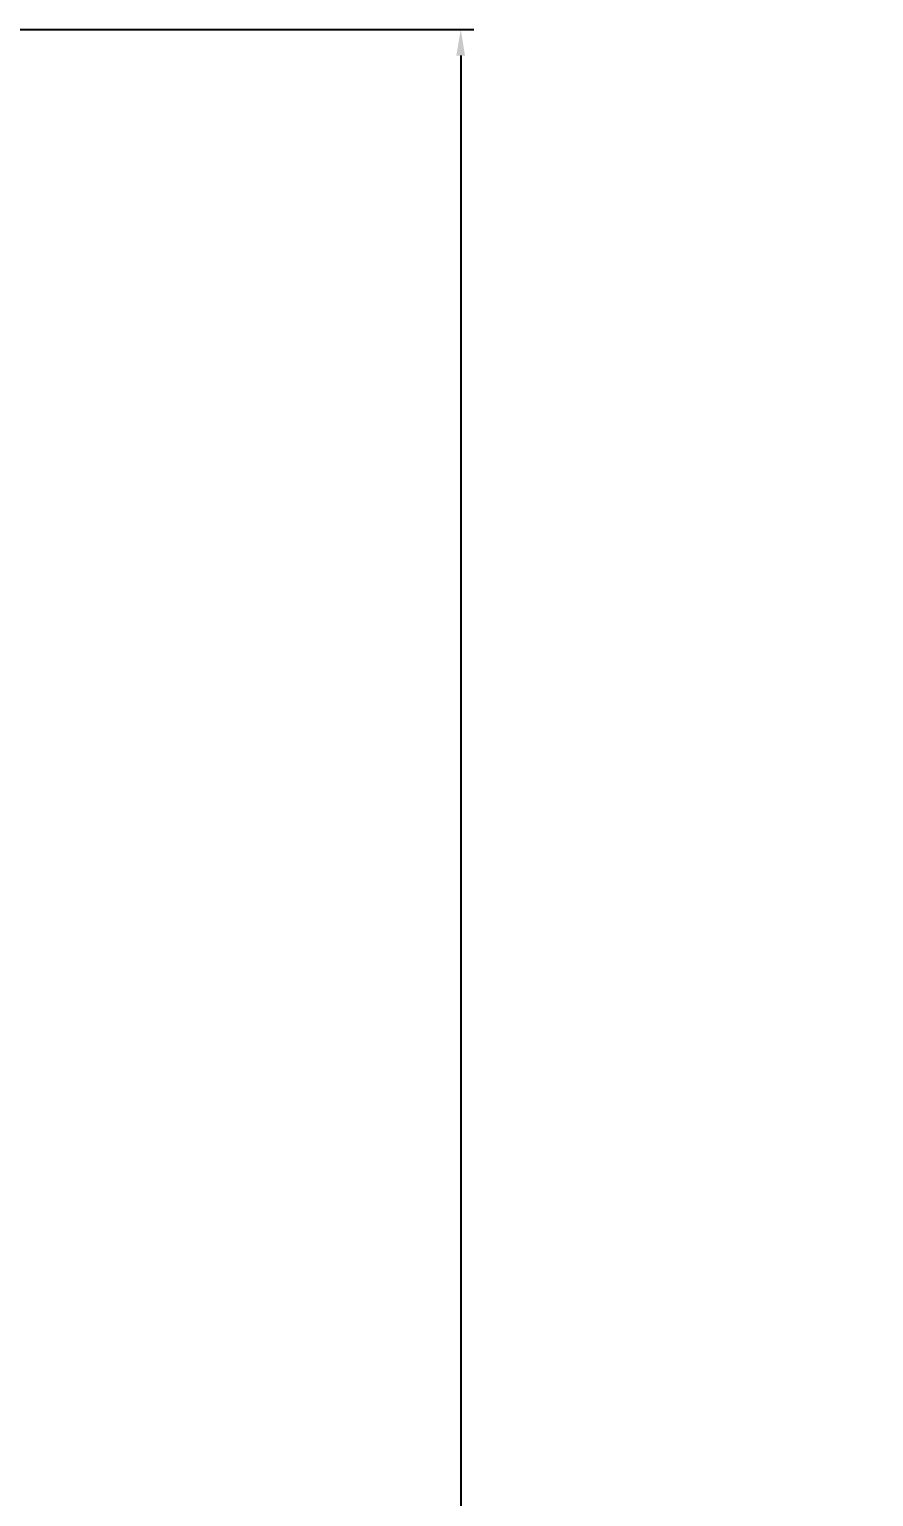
# Model space of a CAD drawing. Header units: millimetres. Extents: x -71832 to -66467, y 2511 to 5495.
# Drawn here: x -67919 to -67838.5, y 5163.9 to 5303.9 of the extents above; entities that cross this region are included whole.
import ezdxf

# ---------------------------------------------------------------- set-up
doc = ezdxf.new("R2010")
doc.units = ezdxf.units.MM
doc.styles.get("Standard").update_dxf_attribs({"font": 'arial.ttf'})
doc.dimstyles.new('ISO-25', dxfattribs={"dimtxt": 2.5, "dimasz": 2.5, "dimexe": 1.25, "dimexo": 0.625, "dimtad": 1, "dimtxsty": 'Standard', "dimcen": 2.5, "dimadec": 0, "dimazin": 0, "dimtfac": 1, "dimtmove": 0, "dimatfit": 3, "dimfxl": 1, "dimarcsym": 0})

# ---------------------------------------------------------------- blocks, each defined once
blk = doc.blocks.new('*D47')
at = {"color": 0, "lineweight": -2, "transparency": 16777216}
for p, q in [((-68013.04, 5303.89), (-67876.59, 5303.89)), ((-67877.84, 5301.39), (-67877.84, 4278.65)), ((-67877.84, 3065.9), (-67877.84, 4088.65)), ((-68013.04, 3063.4), (-67876.59, 3063.4))]:
    blk.add_line(p, q, dxfattribs=at)
at = {"color": 0, "transparency": 16777216}
for points in [[(-67878.26, 5301.39), (-67877.43, 5301.39), (-67877.84, 5303.89)], [(-67878.26, 3065.9), (-67877.43, 3065.9), (-67877.84, 3063.4)]]:
    blk.add_solid(points, dxfattribs=at)
at = {"layer": 'Defpoints', "color": 0, "transparency": 16777216}
for p in [(-68013.66, 5303.89), (-67877.84, 5303.89), (-68013.66, 3063.4)]:
    blk.add_point(p, dxfattribs=at)
at = {"color": 0, "transparency": 16777216, "insert": (-67877.84, 4183.65), "char_height": 60, "attachment_point": 5, "rotation": 90}
blk.add_mtext('2240', dxfattribs=at)

msp = doc.modelspace()

# ---------------------------------------------------------------- dimensions: what is measured, and where the dimension line sits
dim = msp.add_linear_dim(base=(-67877.84, 5303.89), p1=(-68013.66, 3063.4), p2=(-68013.66, 5303.89), angle=90, dimstyle='ISO-25', override={"dimtxt": 60, "dimgap": 5, "dimtad": 0, "dimdec": 0})
dim.commit()
dim.dimension.update_dxf_attribs({"geometry": '*D47', "text_midpoint": (-67877.84, 4183.65)})

doc.saveas('drawing.dxf')
